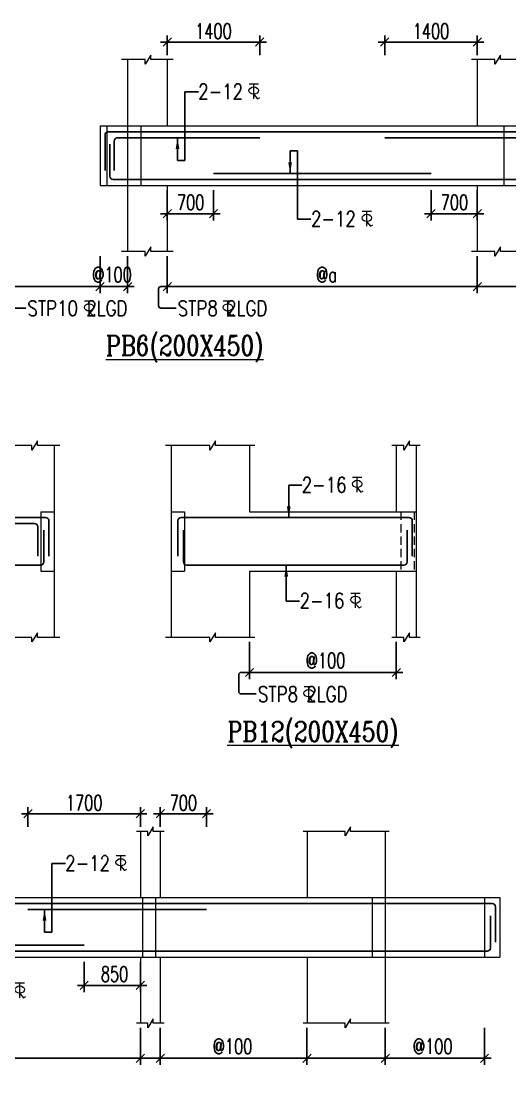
# Model space of a CAD drawing. Header units: millimetres. Extents: x 1277257 to 1543892, y 206696 to 309376.
# Drawn here: x 1508330 to 1515721, y 247371 to 263373 of the extents above; entities that cross this region are included whole.
import ezdxf

# ---------------------------------------------------------------- set-up
doc = ezdxf.new("R2010")
doc.units = ezdxf.units.MM
doc.header["$LTSCALE"] = 500
doc.header["$MEASUREMENT"] = 0
doc.header["$PDMODE"] = 34
doc.linetypes.add('HIDDEN', pattern=[0.375, 0.25, -0.125])
doc.layers.get('Defpoints').update_dxf_attribs({"lineweight": 0})
for name, color, linetype, lineweight in [('BEAM ELE', 2, 'Continuous', 15), ('DIM', 1, 'Continuous', 20), ('TAXT', 3, 'Continuous', 15), ('TEXT', 7, 'Continuous', 13), ('TEXT2', 3, 'Continuous', 15), ('TOWER AREA BEAM..', 3, 'Continuous', 20)]:
    doc.layers.add(name, color=color, linetype=linetype, lineweight=lineweight)
for name, color, linetype in [('D', 10, 'Continuous'), ('ST DIM.', 1, 'Continuous'), ('STEEL', 1, 'Continuous')]:
    doc.layers.add(name, color=color, linetype=linetype)
doc.styles.add('2MM', font='romans.shx', dxfattribs={"width": 0.7})
doc.styles.add('BHTESHT$0$HSCC2', font='romanc.shx')
doc.styles.add('haider', font='romans.shx')
doc.dimstyles.new('SHUIB MOD.', dxfattribs={"dimtxt": 230, "dimasz": 130, "dimexe": 100, "dimexo": 70, "dimgap": 50, "dimtad": 2, "dimdec": 0, "dimzin": 4, "dimdsep": 46, "dimtxsty": '2MM', "dimblk": 'OBLIQUE', "dimcen": 0.09, "dimdle": 100, "dimclrd": 1, "dimclre": 1, "dimclrt": 3, "dimadec": 0, "dimazin": 0, "dimtfac": 1, "dimtdec": 0, "dimtix": 1, "dimtmove": 2, "dimatfit": 3, "dimfxl": 100, "dimtolj": 1, "dimlwd": -1, "dimarcsym": 0})

# ---------------------------------------------------------------- blocks, each defined once
blk = doc.blocks.new('A$C76682FD6')
at = {"layer": 'TEXT', "color": 3, "ltscale": 0.2}
for p, q in [((143, 219, -1), (2, 219, -1)), ((72, 0, -1), (72, 219, -1)), ((72, 63, -1), (128, 0, -1)), ((128, 0, -1), (162, 21))]:
    blk.add_line(p, q, dxfattribs=at)
blk.add_ellipse((72, 124, -1), major_axis=(72.3, 0), ratio=0.753223, dxfattribs=at)
blk = doc.blocks.new('_Oblique')
at = {"color": 0, "linetype": 'ByBlock', "lineweight": -2}
blk.add_line((-0.5, -0.5), (0.5, 0.5), dxfattribs=at)
blk = doc.blocks.new('*D91')
at = {"layer": 'Defpoints', "color": 0, "ltscale": 100, "transparency": 16777216}
for p in [(1509524, 259891, 6), (1509939, 259891, 6), (1509939, 259361)]:
    blk.add_point(p, dxfattribs=at)
at = {"layer": 'ST DIM.', "color": 1, "lineweight": -2, "ltscale": 100, "transparency": 16777216}
for p, q in [((1509524, 259821), (1509524, 259261)), ((1509939, 259821), (1509939, 259261))]:
    blk.add_line(p, q, dxfattribs=at)
at = {"layer": 'ST DIM.', "color": 1, "ltscale": 100, "transparency": 16777216}
blk.add_line((1509424, 259361), (1510039, 259361), dxfattribs=at)
at = {"layer": 'ST DIM.', "color": 1, "ltscale": 100, "transparency": 16777216, "xscale": 125, "yscale": 125, "zscale": 125, "rotation": 180}
blk.add_blockref('_Oblique', (1509524, 259361), dxfattribs=at)
at = {"layer": 'ST DIM.', "color": 1, "ltscale": 100, "transparency": 16777216, "xscale": 125, "yscale": 125, "zscale": 125}
blk.add_blockref('_Oblique', (1509939, 259361), dxfattribs=at)
at = {"layer": 'ST DIM.', "color": 3, "ltscale": 100, "transparency": 16777216, "insert": (1509703, 259541), "char_height": 230, "attachment_point": 5, "style": '2MM'}
blk.add_mtext('\\A1;@100', dxfattribs=at)
blk = doc.blocks.new('*D92')
at = {"layer": 'Defpoints', "color": 0, "ltscale": 100, "transparency": 16777216}
for p in [(1510539, 259891, 6), (1515229, 259891, 6), (1515229, 259361)]:
    blk.add_point(p, dxfattribs=at)
at = {"layer": 'ST DIM.', "color": 1, "lineweight": -2, "ltscale": 100, "transparency": 16777216}
for p, q in [((1510539, 259821), (1510539, 259261)), ((1515229, 259821), (1515229, 259261))]:
    blk.add_line(p, q, dxfattribs=at)
at = {"layer": 'ST DIM.', "color": 1, "ltscale": 100, "transparency": 16777216}
blk.add_line((1510439, 259361), (1515329, 259361), dxfattribs=at)
at = {"layer": 'ST DIM.', "color": 1, "ltscale": 100, "transparency": 16777216, "xscale": 125, "yscale": 125, "zscale": 125, "rotation": 180}
blk.add_blockref('_Oblique', (1510539, 259361), dxfattribs=at)
at = {"layer": 'ST DIM.', "color": 1, "ltscale": 100, "transparency": 16777216, "xscale": 125, "yscale": 125, "zscale": 125}
blk.add_blockref('_Oblique', (1515229, 259361), dxfattribs=at)
at = {"layer": 'ST DIM.', "color": 3, "ltscale": 100, "transparency": 16777216, "insert": (1512948, 259541), "char_height": 230, "attachment_point": 5, "style": '2MM'}
blk.add_mtext('\\A1;@a', dxfattribs=at)
blk = doc.blocks.new('*D97')
at = {"layer": 'Defpoints', "color": 0, "ltscale": 100, "transparency": 16777216}
for p in [(1515229, 263057), (1513829, 262791), (1515229, 262791)]:
    blk.add_point(p, dxfattribs=at)
at = {"layer": 'ST DIM.', "color": 1, "lineweight": -2, "ltscale": 100, "transparency": 16777216}
for p, q in [((1513829, 262861), (1513829, 263157)), ((1515229, 262861), (1515229, 263157))]:
    blk.add_line(p, q, dxfattribs=at)
at = {"layer": 'ST DIM.', "color": 1, "ltscale": 100, "transparency": 16777216}
blk.add_line((1513729, 263057), (1515329, 263057), dxfattribs=at)
at = {"layer": 'ST DIM.', "color": 1, "ltscale": 100, "transparency": 16777216, "xscale": 125, "yscale": 125, "zscale": 125, "rotation": 180}
blk.add_blockref('_Oblique', (1513829, 263057), dxfattribs=at)
at = {"layer": 'ST DIM.', "color": 1, "ltscale": 100, "transparency": 16777216, "xscale": 125, "yscale": 125, "zscale": 125}
blk.add_blockref('_Oblique', (1515229, 263057), dxfattribs=at)
at = {"layer": 'ST DIM.', "color": 3, "ltscale": 100, "transparency": 16777216, "insert": (1514529, 263222), "char_height": 230, "attachment_point": 5, "style": '2MM'}
blk.add_mtext('\\A1;1400', dxfattribs=at)
blk = doc.blocks.new('*D101')
at = {"layer": 'Defpoints', "color": 0, "ltscale": 100, "transparency": 16777216}
for p in [(1511939, 263057), (1510539, 262791), (1511939, 262791)]:
    blk.add_point(p, dxfattribs=at)
at = {"layer": 'ST DIM.', "color": 1, "lineweight": -2, "ltscale": 100, "transparency": 16777216}
for p, q in [((1510539, 262861), (1510539, 263157)), ((1511939, 262861), (1511939, 263157))]:
    blk.add_line(p, q, dxfattribs=at)
at = {"layer": 'ST DIM.', "color": 1, "ltscale": 100, "transparency": 16777216}
blk.add_line((1510439, 263057), (1512039, 263057), dxfattribs=at)
at = {"layer": 'ST DIM.', "color": 1, "ltscale": 100, "transparency": 16777216, "xscale": 125, "yscale": 125, "zscale": 125, "rotation": 180}
blk.add_blockref('_Oblique', (1510539, 263057), dxfattribs=at)
at = {"layer": 'ST DIM.', "color": 1, "ltscale": 100, "transparency": 16777216, "xscale": 125, "yscale": 125, "zscale": 125}
blk.add_blockref('_Oblique', (1511939, 263057), dxfattribs=at)
at = {"layer": 'ST DIM.', "color": 3, "ltscale": 100, "transparency": 16777216, "insert": (1511239, 263222), "char_height": 230, "attachment_point": 5, "style": '2MM'}
blk.add_mtext('\\A1;1400', dxfattribs=at)
blk = doc.blocks.new('*D104')
at = {"layer": 'Defpoints', "color": 0, "ltscale": 100, "transparency": 16777216}
for p in [(1510539, 260891), (1511239, 260891), (1510539, 260462)]:
    blk.add_point(p, dxfattribs=at)
at = {"layer": 'ST DIM.', "color": 1, "lineweight": -2, "ltscale": 100, "transparency": 16777216}
for p, q in [((1510539, 260821), (1510539, 260362)), ((1511239, 260821), (1511239, 260362))]:
    blk.add_line(p, q, dxfattribs=at)
at = {"layer": 'ST DIM.', "color": 1, "ltscale": 100, "transparency": 16777216}
blk.add_line((1511339, 260462), (1510439, 260462), dxfattribs=at)
at = {"layer": 'ST DIM.', "color": 1, "ltscale": 100, "transparency": 16777216, "xscale": 125, "yscale": 125, "zscale": 125, "rotation": 180}
blk.add_blockref('_Oblique', (1510539, 260462), dxfattribs=at)
at = {"layer": 'ST DIM.', "color": 1, "ltscale": 100, "transparency": 16777216, "xscale": 125, "yscale": 125, "zscale": 125}
blk.add_blockref('_Oblique', (1511239, 260462), dxfattribs=at)
at = {"layer": 'ST DIM.', "color": 3, "ltscale": 100, "transparency": 16777216, "insert": (1510893, 260634), "char_height": 230, "attachment_point": 5, "style": '2MM'}
blk.add_mtext('\\A1;700', dxfattribs=at)
blk = doc.blocks.new('*D105')
at = {"layer": 'Defpoints', "color": 0, "ltscale": 100, "transparency": 16777216}
for p in [(1514529, 260891), (1515229, 260891), (1514529, 260462)]:
    blk.add_point(p, dxfattribs=at)
at = {"layer": 'ST DIM.', "color": 1, "lineweight": -2, "ltscale": 100, "transparency": 16777216}
for p, q in [((1514529, 260821), (1514529, 260362)), ((1515229, 260821), (1515229, 260362))]:
    blk.add_line(p, q, dxfattribs=at)
at = {"layer": 'ST DIM.', "color": 1, "ltscale": 100, "transparency": 16777216}
blk.add_line((1515329, 260462), (1514429, 260462), dxfattribs=at)
at = {"layer": 'ST DIM.', "color": 1, "ltscale": 100, "transparency": 16777216, "xscale": 125, "yscale": 125, "zscale": 125, "rotation": 180}
blk.add_blockref('_Oblique', (1514529, 260462), dxfattribs=at)
at = {"layer": 'ST DIM.', "color": 1, "ltscale": 100, "transparency": 16777216, "xscale": 125, "yscale": 125, "zscale": 125}
blk.add_blockref('_Oblique', (1515229, 260462), dxfattribs=at)
at = {"layer": 'ST DIM.', "color": 3, "ltscale": 100, "transparency": 16777216, "insert": (1514883, 260634), "char_height": 230, "attachment_point": 5, "style": '2MM'}
blk.add_mtext('\\A1;700', dxfattribs=at)
blk = doc.blocks.new('*D118')
at = {"layer": 'Defpoints', "color": 0, "ltscale": 100, "transparency": 16777216}
for p in [(1511783, 254059, 6), (1514003, 254059, 6), (1514003, 253528)]:
    blk.add_point(p, dxfattribs=at)
at = {"layer": 'ST DIM.', "color": 1, "lineweight": -2, "ltscale": 100, "transparency": 16777216}
for p, q in [((1511783, 253989), (1511783, 253428)), ((1514003, 253989), (1514003, 253428))]:
    blk.add_line(p, q, dxfattribs=at)
at = {"layer": 'ST DIM.', "color": 1, "ltscale": 100, "transparency": 16777216}
blk.add_line((1511683, 253528), (1514103, 253528), dxfattribs=at)
at = {"layer": 'ST DIM.', "color": 1, "ltscale": 100, "transparency": 16777216, "xscale": 125, "yscale": 125, "zscale": 125, "rotation": 180}
blk.add_blockref('_Oblique', (1511783, 253528), dxfattribs=at)
at = {"layer": 'ST DIM.', "color": 1, "ltscale": 100, "transparency": 16777216, "xscale": 125, "yscale": 125, "zscale": 125}
blk.add_blockref('_Oblique', (1514003, 253528), dxfattribs=at)
at = {"layer": 'ST DIM.', "color": 3, "ltscale": 100, "transparency": 16777216, "insert": (1512933, 253709), "char_height": 230, "attachment_point": 5, "style": '2MM'}
blk.add_mtext('\\A1;@100', dxfattribs=at)
blk = doc.blocks.new('*D129')
at = {"layer": 'Defpoints', "color": 0, "ltscale": 100, "transparency": 16777216}
for p in [(1504268, 248226, 6), (1510133, 248226, 6), (1510133, 247696)]:
    blk.add_point(p, dxfattribs=at)
at = {"layer": 'ST DIM.', "color": 1, "lineweight": -2, "ltscale": 100, "transparency": 16777216}
for p, q in [((1504268, 248156), (1504268, 247596)), ((1510133, 248156), (1510133, 247596))]:
    blk.add_line(p, q, dxfattribs=at)
at = {"layer": 'ST DIM.', "color": 1, "ltscale": 100, "transparency": 16777216}
blk.add_line((1504168, 247696), (1510233, 247696), dxfattribs=at)
at = {"layer": 'ST DIM.', "color": 1, "ltscale": 100, "transparency": 16777216, "xscale": 125, "yscale": 125, "zscale": 125, "rotation": 180}
blk.add_blockref('_Oblique', (1504268, 247696), dxfattribs=at)
at = {"layer": 'ST DIM.', "color": 1, "ltscale": 100, "transparency": 16777216, "xscale": 125, "yscale": 125, "zscale": 125}
blk.add_blockref('_Oblique', (1510133, 247696), dxfattribs=at)
at = {"layer": 'ST DIM.', "color": 3, "ltscale": 100, "transparency": 16777216, "insert": (1507181, 247876), "char_height": 230, "attachment_point": 5, "style": '2MM'}
blk.add_mtext('\\A1;@a', dxfattribs=at)
blk = doc.blocks.new('*D130')
at = {"layer": 'Defpoints', "color": 0, "ltscale": 100, "transparency": 16777216}
for p in [(1510433, 248226, 6), (1512653, 248226, 6), (1512653, 247696)]:
    blk.add_point(p, dxfattribs=at)
at = {"layer": 'ST DIM.', "color": 1, "lineweight": -2, "ltscale": 100, "transparency": 16777216}
for p, q in [((1510433, 248156), (1510433, 247596)), ((1512653, 248156), (1512653, 247596))]:
    blk.add_line(p, q, dxfattribs=at)
at = {"layer": 'ST DIM.', "color": 1, "ltscale": 100, "transparency": 16777216}
blk.add_line((1510333, 247696), (1512753, 247696), dxfattribs=at)
at = {"layer": 'ST DIM.', "color": 1, "ltscale": 100, "transparency": 16777216, "xscale": 125, "yscale": 125, "zscale": 125, "rotation": 180}
blk.add_blockref('_Oblique', (1510433, 247696), dxfattribs=at)
at = {"layer": 'ST DIM.', "color": 1, "ltscale": 100, "transparency": 16777216, "xscale": 125, "yscale": 125, "zscale": 125}
blk.add_blockref('_Oblique', (1512653, 247696), dxfattribs=at)
at = {"layer": 'ST DIM.', "color": 3, "ltscale": 100, "transparency": 16777216, "insert": (1511526, 247876), "char_height": 230, "attachment_point": 5, "style": '2MM'}
blk.add_mtext('\\A1;@100', dxfattribs=at)
blk = doc.blocks.new('*D131')
at = {"layer": 'Defpoints', "color": 0, "ltscale": 100, "transparency": 16777216}
for p in [(1513838, 248226, 6), (1515338, 248226, 6), (1515338, 247696)]:
    blk.add_point(p, dxfattribs=at)
at = {"layer": 'ST DIM.', "color": 1, "lineweight": -2, "ltscale": 100, "transparency": 16777216}
for p, q in [((1513838, 248156), (1513838, 247596)), ((1515338, 248156), (1515338, 247596))]:
    blk.add_line(p, q, dxfattribs=at)
at = {"layer": 'ST DIM.', "color": 1, "ltscale": 100, "transparency": 16777216}
blk.add_line((1513738, 247696), (1515438, 247696), dxfattribs=at)
at = {"layer": 'ST DIM.', "color": 1, "ltscale": 100, "transparency": 16777216, "xscale": 125, "yscale": 125, "zscale": 125, "rotation": 180}
blk.add_blockref('_Oblique', (1513838, 247696), dxfattribs=at)
at = {"layer": 'ST DIM.', "color": 1, "ltscale": 100, "transparency": 16777216, "xscale": 125, "yscale": 125, "zscale": 125}
blk.add_blockref('_Oblique', (1515338, 247696), dxfattribs=at)
at = {"layer": 'ST DIM.', "color": 3, "ltscale": 100, "transparency": 16777216, "insert": (1514554, 247876), "char_height": 230, "attachment_point": 5, "style": '2MM'}
blk.add_mtext('\\A1;@100', dxfattribs=at)
blk = doc.blocks.new('*D227')
at = {"layer": 'Defpoints', "color": 0, "ltscale": 100, "transparency": 16777216}
for p in [(1509283, 249226), (1510133, 249226), (1509283, 248797)]:
    blk.add_point(p, dxfattribs=at)
at = {"layer": 'ST DIM.', "color": 1, "lineweight": -2, "ltscale": 100, "transparency": 16777216}
for p, q in [((1509283, 249156), (1509283, 248697)), ((1510133, 249156), (1510133, 248697))]:
    blk.add_line(p, q, dxfattribs=at)
at = {"layer": 'ST DIM.', "color": 1, "ltscale": 100, "transparency": 16777216}
blk.add_line((1510233, 248797), (1509183, 248797), dxfattribs=at)
at = {"layer": 'ST DIM.', "color": 1, "ltscale": 100, "transparency": 16777216, "xscale": 125, "yscale": 125, "zscale": 125, "rotation": 180}
blk.add_blockref('_Oblique', (1509283, 248797), dxfattribs=at)
at = {"layer": 'ST DIM.', "color": 1, "ltscale": 100, "transparency": 16777216, "xscale": 125, "yscale": 125, "zscale": 125}
blk.add_blockref('_Oblique', (1510133, 248797), dxfattribs=at)
at = {"layer": 'ST DIM.', "color": 3, "ltscale": 100, "transparency": 16777216, "insert": (1509742, 248969), "char_height": 230, "attachment_point": 5, "style": '2MM'}
blk.add_mtext('\\A1;850', dxfattribs=at)
blk = doc.blocks.new('*D267')
at = {"layer": 'Defpoints', "color": 0, "ltscale": 100, "transparency": 16777216}
for p in [(1511133, 251392), (1510433, 251126), (1511133, 251126)]:
    blk.add_point(p, dxfattribs=at)
at = {"layer": 'ST DIM.', "color": 1, "lineweight": -2, "ltscale": 100, "transparency": 16777216}
for p, q in [((1510433, 251196), (1510433, 251492)), ((1511133, 251196), (1511133, 251492))]:
    blk.add_line(p, q, dxfattribs=at)
at = {"layer": 'ST DIM.', "color": 1, "ltscale": 100, "transparency": 16777216}
blk.add_line((1510333, 251392), (1511233, 251392), dxfattribs=at)
at = {"layer": 'ST DIM.', "color": 1, "ltscale": 100, "transparency": 16777216, "xscale": 125, "yscale": 125, "zscale": 125, "rotation": 180}
blk.add_blockref('_Oblique', (1510433, 251392), dxfattribs=at)
at = {"layer": 'ST DIM.', "color": 1, "ltscale": 100, "transparency": 16777216, "xscale": 125, "yscale": 125, "zscale": 125}
blk.add_blockref('_Oblique', (1511133, 251392), dxfattribs=at)
at = {"layer": 'ST DIM.', "color": 3, "ltscale": 100, "transparency": 16777216, "insert": (1510783, 251557), "char_height": 230, "attachment_point": 5, "style": '2MM'}
blk.add_mtext('\\A1;700', dxfattribs=at)
blk = doc.blocks.new('*D268')
at = {"layer": 'Defpoints', "color": 0, "ltscale": 100, "transparency": 16777216}
for p in [(1510133, 251392), (1508433, 251126), (1510133, 251126)]:
    blk.add_point(p, dxfattribs=at)
at = {"layer": 'ST DIM.', "color": 1, "lineweight": -2, "ltscale": 100, "transparency": 16777216}
for p, q in [((1508433, 251196), (1508433, 251492)), ((1510133, 251196), (1510133, 251492))]:
    blk.add_line(p, q, dxfattribs=at)
at = {"layer": 'ST DIM.', "color": 1, "ltscale": 100, "transparency": 16777216}
blk.add_line((1508333, 251392), (1510233, 251392), dxfattribs=at)
at = {"layer": 'ST DIM.', "color": 1, "ltscale": 100, "transparency": 16777216, "xscale": 125, "yscale": 125, "zscale": 125, "rotation": 180}
blk.add_blockref('_Oblique', (1508433, 251392), dxfattribs=at)
at = {"layer": 'ST DIM.', "color": 1, "ltscale": 100, "transparency": 16777216, "xscale": 125, "yscale": 125, "zscale": 125}
blk.add_blockref('_Oblique', (1510133, 251392), dxfattribs=at)
at = {"layer": 'ST DIM.', "color": 3, "ltscale": 100, "transparency": 16777216, "insert": (1509283, 251557), "char_height": 230, "attachment_point": 5, "style": '2MM'}
blk.add_mtext('\\A1;1700', dxfattribs=at)

msp = doc.modelspace()

# ---------------------------------------------------------------- linework, layer by layer
at = {"layer": 'BEAM ELE', "color": 3}
for points in [[(1510626.5, 262791.4), (1510289.6, 262791.4), (1510289.6, 262860), (1510205, 262723.4), (1510205, 262791.4), (1509849.3, 262791.4)], [(1515916.5, 262791.4), (1515579.6, 262791.4), (1515579.6, 262860), (1515495, 262723.4), (1515495, 262791.4), (1515139.3, 262791.4)], [(1510626.5, 259891.4), (1510289.6, 259891.4), (1510289.6, 259960), (1510205, 259823.4), (1510205, 259891.4), (1509849.3, 259891.4)], [(1515916.5, 259891.4), (1515579.6, 259891.4), (1515579.6, 259960), (1515495, 259823.4), (1515495, 259891.4), (1515139.3, 259891.4)], [(1508913, 256958.8), (1508576, 256958.8), (1508576, 257027.5), (1508491.5, 256890.8), (1508491.5, 256958.8), (1508141.3, 256958.8)], [(1511866.1, 256958.8), (1511267.1, 256958.8), (1511267.1, 257027.5), (1511182.5, 256890.8), (1511182.5, 256958.8), (1510512.9, 256958.8)], [(1514365.7, 256958.8), (1514202, 256958.8), (1514202, 257027.5), (1514117.5, 256890.8), (1514117.5, 256958.8), (1513937, 256958.8)], [(1508913, 254058.8), (1508576, 254058.8), (1508576, 254127.5), (1508491.5, 253990.8), (1508491.5, 254058.8), (1508141.3, 254058.8)], [(1511866.1, 254058.8), (1511267.1, 254058.8), (1511267.1, 254127.5), (1511182.5, 253990.8), (1511182.5, 254058.8), (1510512.9, 254058.8)], [(1514365.7, 254058.8), (1514202, 254058.8), (1514202, 254127.5), (1514117.5, 253990.8), (1514117.5, 254058.8), (1513937, 254058.8)], [(1510491.1, 251126.3), (1510328.5, 251126.3), (1510328.5, 251194.9), (1510243.9, 251058.2), (1510243.9, 251126.3), (1510076.4, 251126.3)], [(1513898.2, 251126.3), (1513313.4, 251126.3), (1513313.4, 251194.9), (1513228.9, 251058.2), (1513228.9, 251126.3), (1512597.1, 251126.3)], [(1510491.1, 248226.3), (1510328.5, 248226.3), (1510328.5, 248294.9), (1510243.9, 248158.2), (1510243.9, 248226.3), (1510076.4, 248226.3)], [(1513898.2, 248226.3), (1513313.4, 248226.3), (1513313.4, 248294.9), (1513228.9, 248158.2), (1513228.9, 248226.3), (1512597.1, 248226.3)]]:
    msp.add_lwpolyline(points, dxfattribs=at)
at = {"layer": 'ST DIM.', "elevation": -2.7}
for points in [[(1508398.4, 259035.7), (1508170, 259035.7, -0.4142136), (1508134.3, 259071.5), (1508134.3, 259325.1, -0.4142136), (1508170, 259360.8), (1509524, 259360.8)], [(1510672.1, 259035.7), (1510443.8, 259035.7, -0.4142136), (1510408, 259071.5), (1510408, 259325.1, -0.4142136), (1510443.8, 259360.8), (1524137.1, 259360.8)], [(1511884.3, 253203.1), (1511656, 253203.1, -0.4142136), (1511620.2, 253238.9), (1511620.2, 253492.5, -0.4142136), (1511656, 253528.3), (1511783.1, 253528.3)], [(1480318.6, 247370.6), (1480090.3, 247370.6, -0.4142136), (1480054.5, 247406.4), (1480054.5, 247659.9, -0.4142136), (1480090.3, 247695.7), (1514509.3, 247695.7)]]:
    msp.add_lwpolyline(points, format="xyb", dxfattribs=at)
at = {"layer": 'STEEL', "color": 4, "lineweight": 30, "ltscale": 10}
for p, q in [((1509598, 261117.7, -186.5), (1509598, 261651.4, -186.5)), ((1509648, 261701.4, -140.7), (1528312.6, 261701.4, -1281856.1)), ((1509670.2, 261031.4, -599978), (1509670.2, 261512.4, -599978)), ((1509737.4, 261117.7, -186.5), (1509737.4, 261561.4, -2350069.7)), ((1509787.4, 261611.4, -2337986.1), (1511939, 261611.4, -2792307)), ((1513829, 261611.4, -2074398.5), (1517629, 261611.4, -2792307)), ((1511239, 261071.4, -2068947.1), (1514529, 261071.4, -2277639.2)), ((1509720.2, 260981.4, -599942.4), (1528240.4, 260981.4, -1826933.4)), ((1496029, 255868.8, -140.7), (1508699.8, 255868.8, -2346141.3)), ((1506426.4, 255778.8, -2449678.7), (1508531.7, 255778.8, -2780102.6)), ((1508581.7, 255285.1, -186.5), (1508581.7, 255728.8, -186.5)), ((1508749.6, 255285.1, -186.5), (1508749.6, 255818.8, -186.5)), ((1510700.6, 255285.1, -186.5), (1510700.6, 255818.8, -186.5)), ((1510750.6, 255868.8, -140.7), (1514196.2, 255868.8, -2346141.3)), ((1514246, 255285.1, -186.5), (1514246, 255818.8, -186.5)), ((1508671.5, 255198.8, -599978), (1508671.5, 255679.9, -599978)), ((1510784.2, 255198.8, -599978), (1510784.2, 255679.9, -599978)), ((1514167.9, 255198.8, -599978), (1514167.9, 255679.9, -599978)), ((1496112.6, 255148.8, -599942.4), (1508621.5, 255148.8, -2883032.6)), ((1510834.2, 255148.8, -599942.4), (1514117.9, 255148.8, -2883032.6)), ((1480135.3, 250036.3, -140.7), (1515454.8, 250036.3, -2346141.3)), ((1515504.6, 249452.5, -186.5), (1515504.6, 249986.3, -186.5)), ((1508432.7, 249946.3, -2113475.8), (1511132.7, 249946.3, -2792307)), ((1515426.5, 249366.3, -599978), (1515426.5, 249847.3, -599978)), ((1505117.7, 249406.3, -2068947.1), (1509282.7, 249406.3, -2333452.2)), ((1480207.3, 249316.3, -599942.4), (1515376.5, 249316.3, -2883032.6))]:
    msp.add_line(p, q, dxfattribs=at)
for centre, start, end in [((1509648, 261651.4, -186.5), 90, 180), ((1509787.4, 261561.4, -2350069.7), 90, 180), ((1509720.2, 261031.4, -599978), 180, 270), ((1508531.7, 255728.8, -186.5), 0, 90), ((1508699.6, 255818.8, -186.5), 0, 90), ((1510750.6, 255818.8, -186.5), 90, 180), ((1514196, 255818.8, -186.5), 0, 90), ((1508621.5, 255198.8, -599978), 270, 0), ((1510834.2, 255198.8, -599978), 180, 270), ((1514117.9, 255198.8, -599978), 270, 0), ((1515454.6, 249986.3, -186.5), 0, 90), ((1515376.5, 249366.3, -599978), 270, 0)]:
    msp.add_arc(centre, 50, start, end, dxfattribs=at)
at = {"layer": 'TOWER AREA BEAM..'}
for p, q in [((1509939, 262791.4), (1509939, 261791.4)), ((1510539, 262791.4), (1510539, 261791.4)), ((1515229, 262791.4), (1515229, 261791.4)), ((1509524, 261791.4), (1509524, 260891.4)), ((1509524, 261791.4), (1528434, 261791.4)), ((1509624, 261791.4), (1509624, 260891.4)), ((1509939, 261791.4), (1509939, 260891.4)), ((1510139, 261791.4), (1510139, 260891.4)), ((1515629, 261791.4), (1515629, 260891.4)), ((1509524, 260891.4), (1528434, 260891.4)), ((1509939, 260891.4), (1509939, 259891.4)), ((1510539, 260891.4), (1510539, 259891.4)), ((1515229, 260891.4), (1515229, 259891.4)), ((1508826.4, 256958.8), (1508826.4, 254058.8)), ((1510598.1, 256958.8), (1510598.1, 254058.8)), ((1511783.1, 256958.8), (1511783.1, 255958.8)), ((1514003.1, 256958.8), (1514003.1, 255958.8)), ((1514303.1, 256958.8), (1514303.1, 255958.8)), ((1508626.4, 255958.8), (1508626.4, 255058.8)), ((1508626.4, 255958.8), (1508826.4, 255958.8)), ((1510598.1, 255958.8), (1510798.1, 255958.8)), ((1510798.1, 255958.8), (1510798.1, 255058.8)), ((1511783.1, 255958.8), (1514303.1, 255958.8)), ((1514303.1, 255958.8), (1514303.1, 254058.8)), ((1508626.4, 255058.8), (1508826.4, 255058.8)), ((1510598.1, 255058.8), (1510798.1, 255058.8)), ((1511783.1, 255058.8), (1511783.1, 254058.8)), ((1511783.1, 255058.8), (1514303.1, 255058.8)), ((1514003.1, 255058.8), (1514003.1, 254058.8)), ((1510132.7, 251126.3), (1510132.7, 250126.3)), ((1510432.7, 251126.3), (1510432.7, 250126.3)), ((1512653.4, 251126.3), (1512653.4, 250126.3)), ((1513837.7, 251126.3), (1513837.7, 250126.3)), ((1497907.7, 250126.3), (1515567.7, 250126.3)), ((1510162.7, 250126.3), (1510162.7, 249226.3)), ((1510362.7, 250126.3), (1510362.7, 249226.3)), ((1513637.7, 250126.3), (1513637.7, 249226.3)), ((1513835.2, 250126.3), (1513835.2, 249226.3)), ((1515337.7, 250126.3), (1515337.7, 249226.3)), ((1515567.7, 250126.3), (1515567.7, 249226.3)), ((1497907.7, 249226.3), (1515567.7, 249226.3)), ((1510132.7, 249226.3), (1510132.7, 248226.3)), ((1510432.7, 249226.3), (1510432.7, 248226.3)), ((1512653.4, 249226.3), (1512653.4, 248226.3)), ((1513837.7, 249226.3), (1513837.7, 248226.3))]:
    msp.add_line(p, q, dxfattribs=at)
at = {"layer": 'TOWER AREA BEAM..', "linetype": 'HIDDEN'}
for p, q in [((1514073.1, 255958.8), (1514073.1, 255058.8)), ((1514273.1, 255958.8), (1514273.1, 255058.8))]:
    msp.add_line(p, q, dxfattribs=at)

# ---------------------------------------------------------------- block references
at = {"layer": 'DIM', "lineweight": 0}
for p in [(1511775.3, 262200.1, 1869101.5), (1513486.2, 260275.6, 2227283.3), (1509285.5, 258923, -2.2), (1511384.6, 258923, -2.2), (1513341.4, 256254.3, -22512), (1513313.6, 254503.5, -599957.5), (1512606.8, 253090.4, -2.2), (1509763.6, 250535, 1869101.5), (1508236.3, 248610.5, 2227283.3)]:
    msp.add_blockref('A$C76682FD6', p, dxfattribs=at)

# ---------------------------------------------------------------- texts
at = {"layer": 'TAXT', "style": 'BHTESHT$0$HSCC2', "width": 0.8}
for s, p in [('%%UPB6(200X450)', (1509610.2, 258319.5, 1175946.7)), ('%%UPB12(200X450)', (1511447.8, 252487, 1175946.7))]:
    msp.add_text(s, height=300, dxfattribs=at).set_placement(p)
at = {"layer": 'TEXT2', "color": 3, "style": 'haider', "width": 0.8}
for s, p in [('2-12', (1511007.3, 262194.9, 1869100.7)), ('2-12', (1512713.9, 260270.5, 4025224.2)), ('STP10 2LGD', (1508424.2, 258917.8, -3)), ('STP8 2LGD', (1510697.9, 258917.8, -3)), ('2-16', (1512573.4, 256249.2, -22512.8)), ('2-16', (1512541.3, 254498.3, 1197983.4)), ('STP8 2LGD', (1511910.1, 253085.3, -3)), ('2-12', (1508995.6, 250529.8, 1869100.7))]:
    msp.add_text(s, height=230, dxfattribs=at).set_placement(p)

# ---------------------------------------------------------------- dimensions: what is measured, and where the dimension line sits
at = {"layer": 'ST DIM.', "ltscale": 100}
for base, p1, p2, picture, middle in [((1511939, 263057.3), (1510539, 262791.4), (1511939, 262791.4), '*D101', (1511239, 263222.3)), ((1515229, 263057.3), (1513829, 262791.4), (1515229, 262791.4), '*D97', (1514529, 263222.3)), ((1510132.7, 251392.1), (1508432.7, 251126.3), (1510132.7, 251126.3), '*D268', (1509282.7, 251557.1)), ((1511132.7, 251392.1), (1510432.7, 251126.3), (1511132.7, 251126.3), '*D267', (1510782.7, 251557.1))]:
    dim = msp.add_linear_dim(base=base, p1=p1, p2=p2, dimstyle='SHUIB MOD.', override={"dimasz": 125}, dxfattribs=at)
    dim.commit()
    dim.dimension.update_dxf_attribs({"geometry": picture, "text_midpoint": middle})
for base, p1, p2, picture, middle in [((1510539, 260462.3), (1511239, 260891.4), (1510539, 260891.4), '*D104', (1510893.3, 260634.2)), ((1514529, 260462.3), (1515229, 260891.4), (1514529, 260891.4), '*D105', (1514883.3, 260634.2)), ((1509282.7, 248797.1), (1510132.7, 249226.3), (1509282.7, 249226.3), '*D227', (1509742, 248969.1))]:
    dim = msp.add_linear_dim(base=base, p1=p1, p2=p2, dimstyle='SHUIB MOD.', override={"dimasz": 125}, dxfattribs=at)
    dim.commit()
    dim.dimension.update_dxf_attribs({"geometry": picture, "text_midpoint": middle, "dimtype": 160})
for base, p1, p2, text, picture, middle in [((1509939, 259360.8, -6.3), (1509524, 259891.4), (1509939, 259891.4), '@100', '*D91', (1509702.5, 259541.3, -6.3)), ((1515229, 259360.8, -6.3), (1510539, 259891.4), (1515229, 259891.4), '@a', '*D92', (1512947.7, 259541.3, -6.3)), ((1514003.1, 253528.3, -6.3), (1511783.1, 254058.8), (1514003.1, 254058.8), '@100', '*D118', (1512933.3, 253708.7, -6.3)), ((1510132.7, 247695.7, -6.3), (1504267.7, 248226.3), (1510132.7, 248226.3), '@a', '*D129', (1507180.8, 247876.2, -6.3)), ((1512653.4, 247695.7, -6.3), (1510432.7, 248226.3), (1512653.4, 248226.3), '@100', '*D130', (1511525.8, 247876.2, -6.3)), ((1515337.7, 247695.7, -6.3), (1513837.7, 248226.3), (1515337.7, 248226.3), '@100', '*D131', (1514553.8, 247876.2, -6.3))]:
    dim = msp.add_linear_dim(base=base, p1=p1, p2=p2, text=text, dimstyle='SHUIB MOD.', override={"dimasz": 125}, dxfattribs=at)
    dim.commit()
    dim.dimension.update_dxf_attribs({"geometry": picture, "text_midpoint": middle, "dimtype": 160})

# ---------------------------------------------------------------- leaders
at = {"layer": 'D', "linetype": 'Continuous'}
for points in [[(1510694.9, 261611.4, -2593024.7), (1510694.9, 261269, -2593024.7), (1510806.1, 261269, -2593024.7), (1510806.1, 262304.6, -2593024.7), (1511010.6, 262304.6, -2593024.7)], [(1512397.8, 261071.4, -2234842.8), (1512397.8, 261413.8, -2234842.8), (1512509, 261413.8, -2234842.8), (1512509, 260378.2, -2234842.8), (1512713.5, 260378.2, -2234842.8)], [(1512376.7, 255868.8, -4484638.2), (1512376.7, 256358.8, -4484638.2), (1512576.7, 256358.8, -4484638.2)], [(1512338.9, 255148.8, -5062083.7), (1512338.9, 254606, -5062083.7), (1512540.9, 254606, -5062083.7)], [(1508683.2, 249946.3, -2593024.7), (1508683.2, 249603.9, -2593024.7), (1508794.4, 249603.9, -2593024.7), (1508794.4, 250639.4, -2593024.7), (1508998.9, 250639.4, -2593024.7)]]:
    msp.add_leader(points, dimstyle='SHUIB MOD.', override={"dimasz": 170, "dimtad": 0}, dxfattribs=at)

doc.saveas('drawing.dxf')
